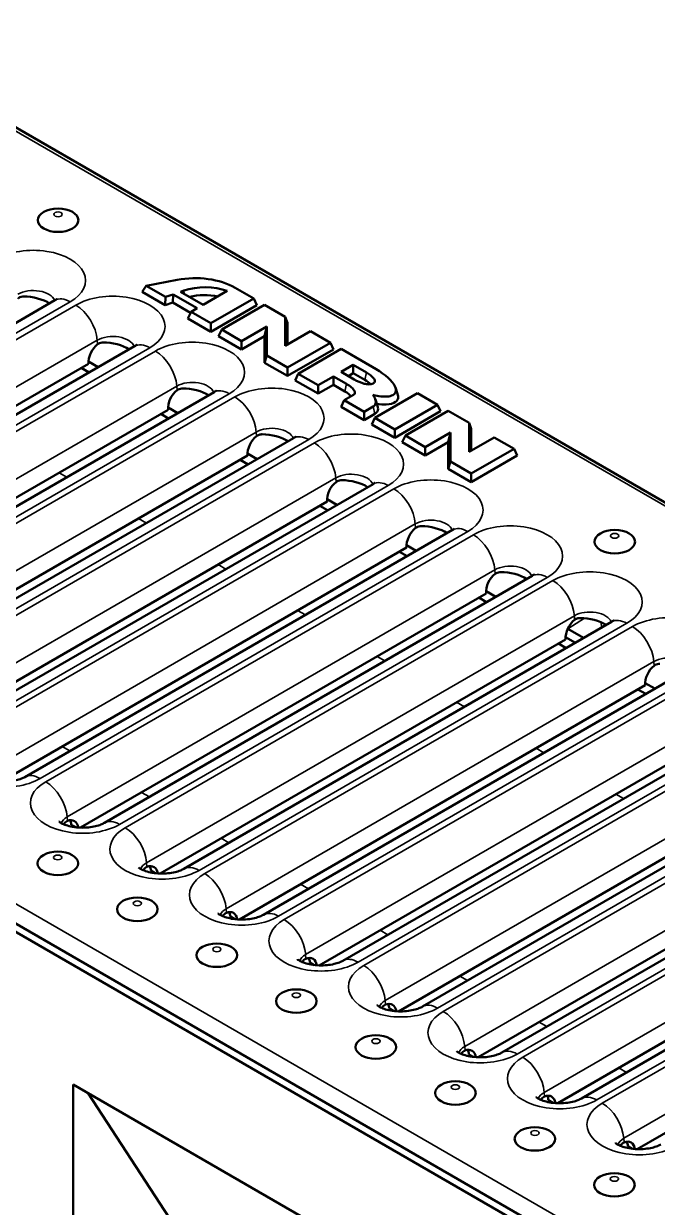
# Model space of a CAD drawing. Header units: millimetres. Extents: x 0 to 2181, y -65 to 1050.
# Drawn here: x 125.1 to 164.1, y 242.1 to 315 of the extents above; entities that cross this region are included whole.
import ezdxf

# ---------------------------------------------------------------- set-up
doc = ezdxf.new("R2010")
doc.units = ezdxf.units.MM
doc.header["$LTSCALE"] = 2.5
doc.layers.add('Sichtbar (ISO)', color=7, linetype='Continuous', lineweight=50)
doc.layers.add('Sichtbar schmal (ISO)', color=7, linetype='Continuous', lineweight=35)

msp = doc.modelspace()

# ---------------------------------------------------------------- linework, layer by layer
at = {"layer": 'Sichtbar (ISO)'}
for p, q in [((113.545, 314.953), (466.744, 111.033)), ((132.412, 298.439), (132.66, 298.813)), ((132.66, 298.813), (134.576, 299.182)), ((133.847, 298.128), (132.66, 298.813)), ((133.827, 297.622), (132.412, 298.439)), ((133.827, 297.622), (133.847, 298.128)), ((134.319, 298.291), (133.847, 298.128)), ((134.298, 297.785), (134.319, 298.291)), ((135.807, 297.432), (134.319, 298.291)), ((134.789, 298.454), (134.985, 298.522)), ((136.184, 297.649), (134.789, 298.454)), ((137.653, 298.497), (136.184, 297.649)), ((139.294, 298.03), (136.655, 296.507)), ((138.141, 298.696), (139.294, 298.03)), ((139.483, 297.622), (139.294, 298.03)), ((127.051, 297.922), (100.711, 282.715)), ((134.298, 297.785), (133.827, 297.622)), ((135.4, 297.149), (134.298, 297.785)), ((135.43, 297.214), (135.807, 297.432)), ((139.483, 297.622), (136.655, 295.989)), ((137.316, 296.125), (139.955, 297.649)), ((139.955, 297.649), (141.235, 296.91)), ((135.241, 296.806), (135.43, 297.214)), ((136.655, 295.989), (135.241, 296.806)), ((136.655, 296.507), (135.43, 297.214)), ((141.369, 296.534), (141.235, 296.91)), ((141.235, 296.91), (141.235, 295.122)), ((136.655, 295.989), (136.655, 296.507)), ((137.126, 295.717), (137.316, 296.125)), ((138.541, 295.418), (137.316, 296.125)), ((140.089, 296.312), (138.541, 295.418)), ((139.955, 295.717), (140.089, 296.312)), ((140.089, 294.524), (140.089, 296.312)), ((141.235, 295.122), (142.783, 296.016)), ((141.369, 296.534), (141.369, 295.199)), ((142.783, 296.016), (144.008, 295.309)), ((138.541, 294.901), (137.126, 295.717)), ((139.955, 295.717), (138.541, 294.901)), ((138.541, 294.901), (138.541, 295.418)), ((139.955, 294.084), (139.955, 295.717)), ((144.008, 295.309), (141.369, 293.785)), ((144.197, 294.901), (144.008, 295.309)), ((131.947, 295.095), (105.607, 279.888)), ((139.955, 294.084), (140.089, 294.524)), ((141.369, 293.785), (140.089, 294.524)), ((144.197, 294.901), (141.369, 293.268)), ((142.03, 293.404), (144.669, 294.927)), ((144.669, 294.927), (146.837, 293.676)), ((129.115, 294.014), (104.144, 279.597)), ((129.15, 293.48), (128.67, 293.757)), ((129.716, 293.807), (129.115, 294.154)), ((141.369, 293.268), (139.955, 294.084)), ((141.369, 293.268), (141.369, 293.785)), ((144.668, 293.512), (145.423, 293.948)), ((145.423, 293.431), (145.423, 293.948)), ((145.423, 293.948), (146.225, 293.486)), ((141.84, 292.995), (142.03, 293.404)), ((143.255, 292.179), (141.84, 292.995)), ((143.255, 292.697), (142.03, 293.404)), ((144.197, 293.241), (143.255, 292.697)), ((144.999, 292.778), (144.197, 293.241)), ((144.197, 292.723), (144.197, 293.241)), ((145.47, 293.05), (144.668, 293.512)), ((145.423, 293.431), (145.116, 293.254)), ((146.13, 293.023), (145.423, 293.431)), ((136.844, 292.268), (110.504, 277.061)), ((144.197, 292.723), (143.255, 292.179)), ((143.255, 292.179), (143.255, 292.697)), ((144.905, 292.315), (144.197, 292.723)), ((146.744, 290.682), (149.383, 292.206)), ((148.019, 292.55), (148.151, 292.156)), ((149.383, 292.206), (150.608, 291.498)), ((144.669, 291.362), (144.858, 291.771)), ((144.858, 291.771), (145.424, 292.097)), ((146.083, 291.064), (144.858, 291.771)), ((146.781, 291.821), (146.912, 291.427)), ((150.608, 291.498), (147.969, 289.975)), ((150.797, 291.09), (150.608, 291.498)), ((134.012, 291.187), (109.041, 276.77)), ((134.047, 290.653), (133.567, 290.93)), ((134.612, 290.98), (134.011, 291.327)), ((146.083, 290.546), (144.669, 291.362)), ((146.648, 291.39), (146.083, 291.064)), ((146.083, 290.546), (146.083, 291.064)), ((146.743, 290.927), (146.083, 290.546)), ((150.797, 291.09), (147.969, 289.457)), ((148.63, 289.593), (151.269, 291.117)), ((151.269, 291.117), (152.549, 290.378)), ((71.731, 290.09), (424.93, 86.17)), ((146.555, 290.274), (146.744, 290.682)), ((147.969, 289.457), (146.555, 290.274)), ((147.969, 289.975), (146.744, 290.682)), ((152.683, 290.002), (152.549, 290.378)), ((152.549, 290.378), (152.549, 288.59)), ((152.683, 290.002), (152.683, 288.667)), ((71.248, 289.865), (424.801, 85.741)), ((141.741, 289.441), (115.401, 274.234)), ((147.969, 289.457), (147.969, 289.975)), ((148.44, 289.185), (148.63, 289.593)), ((149.854, 288.886), (148.63, 289.593)), ((151.403, 289.78), (149.854, 288.886)), ((151.269, 289.185), (151.403, 289.78)), ((151.403, 287.992), (151.403, 289.78)), ((152.549, 288.59), (154.097, 289.484)), ((154.097, 289.484), (155.322, 288.777)), ((149.854, 288.369), (148.44, 289.185)), ((151.269, 289.185), (149.854, 288.369)), ((149.854, 288.369), (149.854, 288.886)), ((151.269, 287.552), (151.269, 289.185)), ((155.322, 288.777), (152.683, 287.253)), ((155.511, 288.369), (155.322, 288.777)), ((138.909, 288.36), (113.937, 273.943)), ((138.944, 287.826), (138.464, 288.103)), ((139.509, 288.152), (138.908, 288.5)), ((151.269, 287.552), (151.403, 287.992)), ((152.683, 287.253), (151.403, 287.992)), ((155.511, 288.369), (152.683, 286.736)), ((152.683, 286.736), (151.269, 287.552)), ((152.683, 286.736), (152.683, 287.253)), ((146.637, 286.614), (120.298, 271.406)), ((144.406, 285.325), (143.805, 285.672)), ((143.806, 285.533), (118.834, 271.116)), ((143.841, 284.999), (143.361, 285.276)), ((151.534, 283.787), (125.194, 268.579)), ((149.303, 282.498), (148.701, 282.845)), ((148.702, 282.706), (123.731, 268.288)), ((148.737, 282.172), (148.257, 282.449)), ((156.431, 280.959), (130.091, 265.752)), ((153.599, 279.879), (128.627, 265.461)), ((154.199, 279.671), (153.598, 280.018)), ((153.634, 279.345), (153.154, 279.622)), ((161.328, 278.132), (134.988, 262.925)), ((159.602, 277.136), (158.635, 277.694)), ((158.496, 277.052), (133.524, 262.634)), ((159.096, 276.844), (158.495, 277.191)), ((158.531, 276.518), (158.051, 276.795)), ((166.224, 275.305), (139.884, 260.098)), ((163.392, 274.224), (138.421, 259.807)), ((163.993, 274.017), (163.392, 274.364)), ((163.427, 273.69), (162.947, 273.968)), ((171.121, 272.478), (144.781, 257.271)), ((168.289, 271.397), (143.318, 256.98)), ((176.018, 269.651), (149.678, 254.444)), ((173.186, 268.57), (148.214, 254.153)), ((180.914, 266.824), (154.575, 251.617)), ((128.327, 265.484), (128.055, 265.641)), ((178.083, 265.743), (153.111, 251.326)), ((185.811, 263.997), (159.471, 248.789)), ((133.223, 262.657), (132.952, 262.814)), ((182.979, 262.916), (158.008, 248.499)), ((138.12, 259.83), (137.849, 259.987)), ((187.876, 260.089), (162.904, 245.672)), ((143.017, 257.003), (142.745, 257.159)), ((147.913, 254.176), (147.642, 254.332)), ((152.81, 251.349), (152.539, 251.505)), ((128.17, 249.653), (367.879, 111.257)), ((128.17, 234.548), (128.17, 249.653)), ((129.066, 249.135), (134.108, 241.426)), ((157.707, 248.521), (157.435, 248.678)), ((162.604, 245.694), (162.332, 245.851))]:
    msp.add_line(p, q, dxfattribs=at)
for centre in [(127.242, 302.853), (161.519, 283.063), (127.224, 263.263), (132.121, 260.436), (137.017, 257.609), (141.914, 254.782), (146.811, 251.955), (151.708, 249.127), (156.604, 246.3), (161.501, 243.473)]:
    msp.add_ellipse(centre, major_axis=(1.25, 0), ratio=0.57735, dxfattribs=at)
for centre, major_axis, ratio, start_param, end_param in [((135.678, 297.274), (3.484, 0), 0.57735, 0.785398, 1.892547), ((136.284, 297.272), (2.525, 0), 0.57735, 0.997983, 2.111216), ((125.687, 297.573), (1.329, -0.278), 0.38606, 0.768439, 2.089253), ((136.284, 296.864), (-2.391, 0), 0.57735, 4.373642, 5.116277), ((129.823, 294.423), (0.427, 0.906), 0.625236, 0.858781, 2.30425), ((130.584, 294.746), (1.329, -0.278), 0.38606, 0.768439, 2.089253), ((134.719, 291.595), (0.427, 0.906), 0.625236, 0.858781, 2.30425), ((135.481, 291.919), (1.329, -0.278), 0.38606, 0.768439, 2.089253), ((139.616, 288.768), (0.427, 0.906), 0.625236, 0.858781, 2.30425), ((140.377, 289.092), (1.329, -0.278), 0.38606, 0.768439, 2.089253), ((144.513, 285.941), (0.427, 0.906), 0.625236, 0.858781, 2.30425), ((145.274, 286.265), (1.329, -0.278), 0.38606, 0.768439, 2.089253), ((149.409, 283.114), (0.427, 0.906), 0.625236, 0.858781, 2.30425), ((150.171, 283.437), (1.329, -0.278), 0.38606, 0.768439, 2.089253), ((154.306, 280.287), (0.427, 0.906), 0.625236, 0.858781, 2.30425), ((155.068, 280.61), (1.329, -0.278), 0.38606, 0.768439, 2.089253), ((159.964, 277.783), (1.329, -0.278), 0.38606, 0.768439, 2.089253), ((159.203, 277.46), (0.427, 0.906), 0.625236, 0.858781, 2.30425), ((159.327, 278.606), (-0.843, -0.793), 0.747447, 0.207158, 0.221435), ((164.1, 274.633), (0.427, 0.906), 0.625236, 0.858781, 2.30425), ((127.79, 264.978), (-0.427, -0.906), 0.625236, 2.404136, 3.749718), ((127.348, 265.233), (0.427, 0.906), 0.625236, 5.445842, 5.813139), ((132.686, 262.151), (-0.427, -0.906), 0.625236, 2.404136, 3.749718), ((132.245, 262.405), (0.427, 0.906), 0.625236, 5.445842, 5.813139), ((137.583, 259.323), (-0.427, -0.906), 0.625236, 2.404136, 3.749718), ((137.142, 259.578), (0.427, 0.906), 0.625236, 5.445842, 5.813139), ((142.48, 256.496), (-0.427, -0.906), 0.625236, 2.404136, 3.749718), ((142.038, 256.751), (0.427, 0.906), 0.625236, 5.445842, 5.813139), ((147.376, 253.669), (-0.427, -0.906), 0.625236, 2.404136, 3.749718), ((146.935, 253.924), (0.427, 0.906), 0.625236, 5.445842, 5.813139), ((152.273, 250.842), (-0.427, -0.906), 0.625236, 2.404136, 3.749718), ((151.832, 251.097), (0.427, 0.906), 0.625236, 5.445842, 5.813139), ((157.17, 248.015), (-0.427, -0.906), 0.625236, 2.404136, 3.749718), ((156.728, 248.27), (0.427, 0.906), 0.625236, 5.445842, 5.813139), ((162.067, 245.188), (-0.427, -0.906), 0.625236, 2.404136, 3.749718), ((161.625, 245.443), (0.427, 0.906), 0.625236, 5.445842, 5.813139)]:
    msp.add_ellipse(centre, major_axis=major_axis, ratio=ratio, start_param=start_param, end_param=end_param, dxfattribs=at)
for points, knots in [([(124.776, 298.044), (124.781, 298.048), (124.786, 298.051), (124.796, 298.058), (124.801, 298.062), (124.816, 298.071), (124.825, 298.077), (124.854, 298.093), (124.874, 298.103), (124.948, 298.134), (125.005, 298.147), (125.083, 298.155), (125.102, 298.156), (125.122, 298.156)], [0, 0, 0, 0, 0.00408074, 0.00408074, 0.00866605, 0.00866605, 0.01635188, 0.01635188, 0.03189008, 0.03189008, 0.07280019, 0.07280019, 0.08630397, 0.08630397, 0.08630397, 0.08630397]), ([(127.175, 298.01), (127.175, 298.01), (127.175, 298.01), (127.175, 298.01), (127.165, 298), (127.124, 297.968), (127.092, 297.946), (127.051, 297.922)], [5.9925471, 5.9925471, 5.9925471, 5.9925471, 5.9937874, 5.9937874, 6.1384863, 6.1384863, 6.2831853, 6.2831853, 6.2831853, 6.2831853]), ([(129.673, 295.217), (129.678, 295.221), (129.682, 295.224), (129.693, 295.231), (129.698, 295.235), (129.713, 295.244), (129.722, 295.25), (129.751, 295.266), (129.771, 295.276), (129.845, 295.306), (129.902, 295.32), (129.98, 295.328), (129.999, 295.329), (130.019, 295.329)], [0, 0, 0, 0, 0.00408074, 0.00408074, 0.00866605, 0.00866605, 0.01635188, 0.01635188, 0.03189008, 0.03189008, 0.07280019, 0.07280019, 0.08630397, 0.08630397, 0.08630397, 0.08630397]), ([(132.071, 295.183), (132.071, 295.183), (132.071, 295.183), (132.071, 295.183), (132.062, 295.173), (132.021, 295.141), (131.989, 295.119), (131.947, 295.095)], [5.9925471, 5.9925471, 5.9925471, 5.9925471, 5.9937874, 5.9937874, 6.1384863, 6.1384863, 6.2831853, 6.2831853, 6.2831853, 6.2831853]), ([(146.837, 293.676), (147.396, 293.353), (147.825, 292.961), (147.979, 292.646), (148.095, 292.408), (148.055, 292.223), (147.908, 292.119), (147.763, 292.017), (147.495, 291.972), (147.113, 292.011), (146.965, 292.027), (146.803, 292.056), (146.633, 292.095)], [1.570796, 1.570796, 1.570796, 1.570796, 2.437211, 2.437211, 2.437211, 3.093205, 3.093205, 3.093205, 3.742069, 3.742069, 3.742069, 3.994272, 3.994272, 3.994272, 3.994272]), ([(146.225, 293.486), (146.42, 293.373), (146.662, 293.179), (146.77, 292.954), (146.717, 292.844), (146.581, 292.765), (146.391, 292.735), (146.001, 292.797), (145.665, 292.937), (145.47, 293.05)], [-1.570796, -1.570796, -1.570796, -1.570796, -0.785398, -0.392699, 0, 0, 0.392699, 0.785398, 1.570796, 1.570796, 1.570796, 1.570796]), ([(134.57, 292.39), (134.574, 292.393), (134.579, 292.397), (134.589, 292.404), (134.595, 292.408), (134.609, 292.417), (134.619, 292.423), (134.648, 292.439), (134.668, 292.449), (134.742, 292.479), (134.798, 292.493), (134.876, 292.501), (134.896, 292.502), (134.915, 292.502)], [0, 0, 0, 0, 0.00408074, 0.00408074, 0.00866605, 0.00866605, 0.01635188, 0.01635188, 0.03189008, 0.03189008, 0.07280019, 0.07280019, 0.08630397, 0.08630397, 0.08630397, 0.08630397]), ([(136.968, 292.356), (136.968, 292.356), (136.968, 292.356), (136.968, 292.356), (136.958, 292.346), (136.917, 292.314), (136.886, 292.292), (136.844, 292.268)], [5.9925471, 5.9925471, 5.9925471, 5.9925471, 5.9937874, 5.9937874, 6.1384863, 6.1384863, 6.2831853, 6.2831853, 6.2831853, 6.2831853]), ([(145.424, 292.097), (145.53, 292.159), (145.535, 292.252), (145.491, 292.342), (145.425, 292.481), (145.237, 292.641), (144.999, 292.778)], [-3.141593, -3.141593, -3.141593, -3.141593, -2.525932, -2.525932, -2.525932, -1.570796, -1.570796, -1.570796, -1.570796]), ([(146.633, 292.095), (146.807, 291.853), (146.846, 291.642), (146.771, 291.509), (146.744, 291.46), (146.702, 291.421), (146.648, 291.39)], [2.3194592, 2.3194592, 2.3194592, 2.3194592, 2.9190997, 2.9190997, 2.9190997, 3.1415927, 3.1415927, 3.1415927, 3.1415927]), ([(148.149, 292.157), (148.181, 292.063), (148.2, 291.872), (148.024, 291.61), (147.559, 291.485), (147.08, 291.522), (146.869, 291.557)], [2.52825, 2.52825, 2.52825, 2.52825, 2.782534, 3.085469, 3.53987, 3.855024, 3.855024, 3.855024, 3.855024]), ([(146.912, 291.427), (146.934, 291.363), (146.969, 291.156), (146.872, 291.002), (146.743, 290.927)], [2.5603266, 2.5603266, 2.5603266, 2.5603266, 2.7305259, 3.1415927, 3.1415927, 3.1415927, 3.1415927]), ([(139.466, 289.563), (139.471, 289.566), (139.476, 289.57), (139.486, 289.577), (139.491, 289.58), (139.506, 289.59), (139.516, 289.596), (139.544, 289.612), (139.564, 289.621), (139.638, 289.652), (139.695, 289.666), (139.773, 289.674), (139.793, 289.675), (139.812, 289.675)], [0, 0, 0, 0, 0.00408074, 0.00408074, 0.00866605, 0.00866605, 0.01635188, 0.01635188, 0.03189008, 0.03189008, 0.07280019, 0.07280019, 0.08630397, 0.08630397, 0.08630397, 0.08630397]), ([(141.865, 289.529), (141.865, 289.529), (141.865, 289.529), (141.865, 289.529), (141.855, 289.519), (141.814, 289.487), (141.783, 289.465), (141.741, 289.441)], [5.9925471, 5.9925471, 5.9925471, 5.9925471, 5.9937874, 5.9937874, 6.1384863, 6.1384863, 6.2831853, 6.2831853, 6.2831853, 6.2831853]), ([(144.363, 286.736), (144.368, 286.739), (144.372, 286.743), (144.383, 286.75), (144.388, 286.753), (144.403, 286.763), (144.412, 286.768), (144.441, 286.785), (144.461, 286.794), (144.535, 286.825), (144.592, 286.839), (144.67, 286.847), (144.689, 286.848), (144.709, 286.848)], [0, 0, 0, 0, 0.00408074, 0.00408074, 0.00866605, 0.00866605, 0.01635188, 0.01635188, 0.03189008, 0.03189008, 0.07280019, 0.07280019, 0.08630397, 0.08630397, 0.08630397, 0.08630397]), ([(146.762, 286.702), (146.762, 286.702), (146.762, 286.702), (146.761, 286.702), (146.752, 286.692), (146.711, 286.66), (146.679, 286.638), (146.637, 286.614)], [5.9925471, 5.9925471, 5.9925471, 5.9925471, 5.9937874, 5.9937874, 6.1384863, 6.1384863, 6.2831853, 6.2831853, 6.2831853, 6.2831853]), ([(149.26, 283.909), (149.264, 283.912), (149.269, 283.915), (149.279, 283.923), (149.285, 283.926), (149.3, 283.936), (149.309, 283.941), (149.338, 283.958), (149.358, 283.967), (149.432, 283.998), (149.489, 284.012), (149.566, 284.02), (149.586, 284.021), (149.606, 284.021)], [0, 0, 0, 0, 0.00408074, 0.00408074, 0.00866605, 0.00866605, 0.01635188, 0.01635188, 0.03189008, 0.03189008, 0.07280019, 0.07280019, 0.08630397, 0.08630397, 0.08630397, 0.08630397]), ([(151.658, 283.875), (151.658, 283.875), (151.658, 283.875), (151.658, 283.874), (151.649, 283.864), (151.607, 283.833), (151.576, 283.811), (151.534, 283.787)], [5.9925471, 5.9925471, 5.9925471, 5.9925471, 5.9937874, 5.9937874, 6.1384863, 6.1384863, 6.2831853, 6.2831853, 6.2831853, 6.2831853]), ([(154.156, 281.081), (154.161, 281.085), (154.166, 281.088), (154.176, 281.095), (154.182, 281.099), (154.196, 281.109), (154.206, 281.114), (154.235, 281.13), (154.254, 281.14), (154.329, 281.171), (154.385, 281.185), (154.463, 281.192), (154.483, 281.193), (154.502, 281.194)], [0, 0, 0, 0, 0.00408074, 0.00408074, 0.00866605, 0.00866605, 0.01635188, 0.01635188, 0.03189008, 0.03189008, 0.07280019, 0.07280019, 0.08630397, 0.08630397, 0.08630397, 0.08630397]), ([(156.555, 281.047), (156.555, 281.047), (156.555, 281.047), (156.555, 281.047), (156.545, 281.037), (156.504, 281.005), (156.473, 280.984), (156.431, 280.959)], [5.9925471, 5.9925471, 5.9925471, 5.9925471, 5.9937874, 5.9937874, 6.1384863, 6.1384863, 6.2831853, 6.2831853, 6.2831853, 6.2831853]), ([(159.053, 278.254), (159.058, 278.258), (159.063, 278.261), (159.073, 278.268), (159.078, 278.272), (159.093, 278.281), (159.102, 278.287), (159.131, 278.303), (159.151, 278.313), (159.225, 278.344), (159.282, 278.358), (159.36, 278.365), (159.379, 278.366), (159.399, 278.367)], [0, 0, 0, 0, 0.00408074, 0.00408074, 0.00866605, 0.00866605, 0.01635188, 0.01635188, 0.03189008, 0.03189008, 0.07280019, 0.07280019, 0.08630397, 0.08630397, 0.08630397, 0.08630397]), ([(161.452, 278.22), (161.452, 278.22), (161.452, 278.22), (161.452, 278.22), (161.442, 278.21), (161.401, 278.178), (161.369, 278.157), (161.328, 278.132)], [5.9925471, 5.9925471, 5.9925471, 5.9925471, 5.9937874, 5.9937874, 6.1384863, 6.1384863, 6.2831853, 6.2831853, 6.2831853, 6.2831853]), ([(163.95, 275.427), (163.955, 275.431), (163.959, 275.434), (163.97, 275.441), (163.975, 275.445), (163.99, 275.454), (163.999, 275.46), (164.028, 275.476), (164.048, 275.486), (164.122, 275.517), (164.179, 275.53), (164.257, 275.538), (164.276, 275.539), (164.296, 275.539)], [0, 0, 0, 0, 0.00408074, 0.00408074, 0.00866605, 0.00866605, 0.01635188, 0.01635188, 0.03189008, 0.03189008, 0.07280019, 0.07280019, 0.08630397, 0.08630397, 0.08630397, 0.08630397]), ([(125.194, 268.579), (125.14, 268.548), (125.067, 268.512), (124.885, 268.441), (124.773, 268.405), (124.516, 268.344), (124.369, 268.319), (124.056, 268.288), (123.888, 268.283), (123.556, 268.295), (123.392, 268.312), (123.092, 268.365), (122.956, 268.4), (122.729, 268.476), (122.636, 268.516), (122.5, 268.588), (122.453, 268.619), (122.404, 268.657), (122.394, 268.667), (122.394, 268.667)], [0, 0, 0, 0, 0.189046, 0.189046, 0.393778, 0.393778, 0.61517, 0.61517, 0.847919, 0.847919, 1.083014, 1.083014, 1.310252, 1.310252, 1.521235, 1.521235, 1.713942, 1.713942, 1.861435, 1.861435, 1.861435, 1.861435]), ([(130.091, 265.752), (130.036, 265.721), (129.964, 265.685), (129.782, 265.614), (129.67, 265.578), (129.413, 265.517), (129.266, 265.492), (128.952, 265.461), (128.785, 265.456), (128.453, 265.468), (128.289, 265.485), (127.989, 265.538), (127.853, 265.573), (127.626, 265.649), (127.533, 265.689), (127.397, 265.761), (127.35, 265.792), (127.301, 265.83), (127.291, 265.84), (127.291, 265.84)], [0, 0, 0, 0, 0.189046, 0.189046, 0.393778, 0.393778, 0.61517, 0.61517, 0.847919, 0.847919, 1.083014, 1.083014, 1.310252, 1.310252, 1.521235, 1.521235, 1.713942, 1.713942, 1.861435, 1.861435, 1.861435, 1.861435]), ([(127.585, 265.669), (127.601, 265.694), (127.618, 265.718), (127.671, 265.78), (127.71, 265.814), (127.762, 265.847), (127.772, 265.853), (127.788, 265.861), (127.793, 265.864), (127.802, 265.868), (127.805, 265.869), (127.811, 265.872), (127.814, 265.873), (127.817, 265.874)], [0.0078644, 0.0078644, 0.0078644, 0.0078644, 0.02938975, 0.02938975, 0.06890596, 0.06890596, 0.07769372, 0.07769372, 0.08251673, 0.08251673, 0.08509365, 0.08509365, 0.08756849, 0.08756849, 0.08756849, 0.08756849]), ([(132.482, 262.842), (132.497, 262.867), (132.515, 262.891), (132.567, 262.953), (132.606, 262.987), (132.659, 263.02), (132.669, 263.026), (132.684, 263.034), (132.69, 263.037), (132.699, 263.041), (132.702, 263.042), (132.708, 263.045), (132.71, 263.046), (132.713, 263.047)], [0.0078644, 0.0078644, 0.0078644, 0.0078644, 0.02938975, 0.02938975, 0.06890596, 0.06890596, 0.07769372, 0.07769372, 0.08251673, 0.08251673, 0.08509365, 0.08509365, 0.08756849, 0.08756849, 0.08756849, 0.08756849]), ([(134.988, 262.925), (134.933, 262.893), (134.86, 262.858), (134.678, 262.786), (134.567, 262.751), (134.31, 262.69), (134.163, 262.665), (133.849, 262.634), (133.681, 262.629), (133.35, 262.641), (133.186, 262.658), (132.886, 262.711), (132.749, 262.746), (132.523, 262.822), (132.43, 262.862), (132.293, 262.934), (132.246, 262.965), (132.197, 263.003), (132.188, 263.013), (132.188, 263.013)], [0, 0, 0, 0, 0.189046, 0.189046, 0.393778, 0.393778, 0.61517, 0.61517, 0.847919, 0.847919, 1.083014, 1.083014, 1.310252, 1.310252, 1.521235, 1.521235, 1.713942, 1.713942, 1.861435, 1.861435, 1.861435, 1.861435]), ([(139.884, 260.098), (139.83, 260.066), (139.757, 260.031), (139.575, 259.959), (139.463, 259.924), (139.206, 259.863), (139.059, 259.838), (138.746, 259.807), (138.578, 259.801), (138.247, 259.813), (138.082, 259.831), (137.782, 259.884), (137.646, 259.919), (137.419, 259.995), (137.327, 260.035), (137.19, 260.106), (137.143, 260.138), (137.094, 260.176), (137.084, 260.186), (137.084, 260.186)], [0, 0, 0, 0, 0.189046, 0.189046, 0.393778, 0.393778, 0.61517, 0.61517, 0.847919, 0.847919, 1.083014, 1.083014, 1.310252, 1.310252, 1.521235, 1.521235, 1.713942, 1.713942, 1.861435, 1.861435, 1.861435, 1.861435]), ([(137.379, 260.015), (137.394, 260.04), (137.411, 260.064), (137.464, 260.126), (137.503, 260.16), (137.556, 260.193), (137.566, 260.199), (137.581, 260.207), (137.587, 260.209), (137.595, 260.213), (137.598, 260.215), (137.604, 260.217), (137.607, 260.219), (137.61, 260.22)], [0.0078644, 0.0078644, 0.0078644, 0.0078644, 0.02938975, 0.02938975, 0.06890596, 0.06890596, 0.07769372, 0.07769372, 0.08251673, 0.08251673, 0.08509365, 0.08509365, 0.08756849, 0.08756849, 0.08756849, 0.08756849]), ([(144.781, 257.271), (144.726, 257.239), (144.654, 257.204), (144.472, 257.132), (144.36, 257.097), (144.103, 257.036), (143.956, 257.011), (143.642, 256.98), (143.475, 256.974), (143.143, 256.986), (142.979, 257.004), (142.679, 257.057), (142.543, 257.092), (142.316, 257.168), (142.223, 257.208), (142.087, 257.279), (142.04, 257.311), (141.991, 257.349), (141.981, 257.359), (141.981, 257.359)], [0, 0, 0, 0, 0.189046, 0.189046, 0.393778, 0.393778, 0.61517, 0.61517, 0.847919, 0.847919, 1.083014, 1.083014, 1.310252, 1.310252, 1.521235, 1.521235, 1.713942, 1.713942, 1.861435, 1.861435, 1.861435, 1.861435]), ([(142.275, 257.187), (142.291, 257.213), (142.308, 257.236), (142.361, 257.299), (142.4, 257.333), (142.453, 257.366), (142.462, 257.371), (142.478, 257.38), (142.483, 257.382), (142.492, 257.386), (142.495, 257.388), (142.501, 257.39), (142.504, 257.392), (142.507, 257.393)], [0.0078644, 0.0078644, 0.0078644, 0.0078644, 0.02938975, 0.02938975, 0.06890596, 0.06890596, 0.07769372, 0.07769372, 0.08251673, 0.08251673, 0.08509365, 0.08509365, 0.08756849, 0.08756849, 0.08756849, 0.08756849]), ([(149.678, 254.444), (149.623, 254.412), (149.55, 254.376), (149.368, 254.305), (149.257, 254.27), (149, 254.208), (148.853, 254.184), (148.539, 254.152), (148.372, 254.147), (148.04, 254.159), (147.876, 254.177), (147.576, 254.23), (147.439, 254.265), (147.213, 254.341), (147.12, 254.381), (146.984, 254.452), (146.936, 254.484), (146.888, 254.521), (146.878, 254.532), (146.878, 254.532)], [0, 0, 0, 0, 0.189046, 0.189046, 0.393778, 0.393778, 0.61517, 0.61517, 0.847919, 0.847919, 1.083014, 1.083014, 1.310252, 1.310252, 1.521235, 1.521235, 1.713942, 1.713942, 1.861435, 1.861435, 1.861435, 1.861435]), ([(147.172, 254.36), (147.188, 254.386), (147.205, 254.409), (147.257, 254.472), (147.296, 254.506), (147.349, 254.539), (147.359, 254.544), (147.375, 254.552), (147.38, 254.555), (147.389, 254.559), (147.392, 254.561), (147.398, 254.563), (147.401, 254.565), (147.404, 254.566)], [0.0078644, 0.0078644, 0.0078644, 0.0078644, 0.02938975, 0.02938975, 0.06890596, 0.06890596, 0.07769372, 0.07769372, 0.08251673, 0.08251673, 0.08509365, 0.08509365, 0.08756849, 0.08756849, 0.08756849, 0.08756849]), ([(154.575, 251.617), (154.52, 251.585), (154.447, 251.549), (154.265, 251.478), (154.153, 251.443), (153.897, 251.381), (153.75, 251.357), (153.436, 251.325), (153.268, 251.32), (152.937, 251.332), (152.772, 251.35), (152.473, 251.403), (152.336, 251.438), (152.11, 251.513), (152.017, 251.554), (151.88, 251.625), (151.833, 251.657), (151.784, 251.694), (151.774, 251.705), (151.774, 251.705)], [0, 0, 0, 0, 0.189046, 0.189046, 0.393778, 0.393778, 0.61517, 0.61517, 0.847919, 0.847919, 1.083014, 1.083014, 1.310252, 1.310252, 1.521235, 1.521235, 1.713942, 1.713942, 1.861435, 1.861435, 1.861435, 1.861435]), ([(152.069, 251.533), (152.084, 251.558), (152.101, 251.582), (152.154, 251.645), (152.193, 251.679), (152.246, 251.712), (152.256, 251.717), (152.271, 251.725), (152.277, 251.728), (152.285, 251.732), (152.288, 251.733), (152.294, 251.736), (152.297, 251.737), (152.3, 251.739)], [0.0078644, 0.0078644, 0.0078644, 0.0078644, 0.02938975, 0.02938975, 0.06890596, 0.06890596, 0.07769372, 0.07769372, 0.08251673, 0.08251673, 0.08509365, 0.08509365, 0.08756849, 0.08756849, 0.08756849, 0.08756849]), ([(159.471, 248.789), (159.417, 248.758), (159.344, 248.722), (159.162, 248.651), (159.05, 248.615), (158.793, 248.554), (158.646, 248.529), (158.333, 248.498), (158.165, 248.493), (157.833, 248.505), (157.669, 248.522), (157.369, 248.576), (157.233, 248.611), (157.006, 248.686), (156.913, 248.727), (156.777, 248.798), (156.73, 248.83), (156.681, 248.867), (156.671, 248.877), (156.671, 248.877)], [0, 0, 0, 0, 0.189046, 0.189046, 0.393778, 0.393778, 0.61517, 0.61517, 0.847919, 0.847919, 1.083014, 1.083014, 1.310252, 1.310252, 1.521235, 1.521235, 1.713942, 1.713942, 1.861435, 1.861435, 1.861435, 1.861435]), ([(156.965, 248.706), (156.981, 248.731), (156.998, 248.755), (157.051, 248.818), (157.09, 248.852), (157.143, 248.884), (157.153, 248.89), (157.168, 248.898), (157.174, 248.901), (157.182, 248.905), (157.185, 248.906), (157.191, 248.909), (157.194, 248.91), (157.197, 248.911)], [0.0078644, 0.0078644, 0.0078644, 0.0078644, 0.02938975, 0.02938975, 0.06890596, 0.06890596, 0.07769372, 0.07769372, 0.08251673, 0.08251673, 0.08509365, 0.08509365, 0.08756849, 0.08756849, 0.08756849, 0.08756849]), ([(164.368, 245.962), (164.313, 245.931), (164.241, 245.895), (164.059, 245.824), (163.947, 245.788), (163.69, 245.727), (163.543, 245.702), (163.229, 245.671), (163.062, 245.666), (162.73, 245.678), (162.566, 245.695), (162.266, 245.748), (162.13, 245.783), (161.903, 245.859), (161.81, 245.899), (161.674, 245.971), (161.627, 246.002), (161.578, 246.04), (161.568, 246.05), (161.568, 246.05)], [0, 0, 0, 0, 0.189046, 0.189046, 0.393778, 0.393778, 0.61517, 0.61517, 0.847919, 0.847919, 1.083014, 1.083014, 1.310252, 1.310252, 1.521235, 1.521235, 1.713942, 1.713942, 1.861435, 1.861435, 1.861435, 1.861435]), ([(161.862, 245.879), (161.878, 245.904), (161.895, 245.928), (161.948, 245.99), (161.987, 246.024), (162.039, 246.057), (162.049, 246.063), (162.065, 246.071), (162.07, 246.074), (162.079, 246.078), (162.082, 246.079), (162.088, 246.082), (162.091, 246.083), (162.094, 246.084)], [0.0078644, 0.0078644, 0.0078644, 0.0078644, 0.02938975, 0.02938975, 0.06890596, 0.06890596, 0.07769372, 0.07769372, 0.08251673, 0.08251673, 0.08509365, 0.08509365, 0.08756849, 0.08756849, 0.08756849, 0.08756849])]:
    msp.add_open_spline(points, degree=3, knots=knots, dxfattribs=at)
for points in [[(146.488, 292.756), (146.402, 292.844), (146.276, 292.938), (146.13, 293.023)], [(145.289, 292.019), (145.204, 292.115), (145.066, 292.222), (144.905, 292.315)]]:
    msp.add_open_spline(points, degree=3, dxfattribs=at)
at = {"layer": 'Sichtbar schmal (ISO)'}
for p, q in [((466.432, 111.002), (113.232, 314.922)), ((135.014, 298.324), (134.985, 298.522)), ((101.648, 282.622), (127.988, 297.829)), ((128.334, 297.629), (101.994, 282.422)), ((103.315, 280.263), (129.654, 295.47)), ((129.654, 295.47), (129.673, 295.217)), ((106.545, 279.795), (132.884, 295.002)), ((133.231, 294.802), (106.891, 279.595)), ((146.13, 293.023), (146.225, 293.486)), ((108.211, 277.436), (134.551, 292.643)), ((134.551, 292.643), (134.57, 292.39)), ((144.905, 292.315), (144.999, 292.778)), ((111.441, 276.968), (137.781, 292.175)), ((138.127, 291.975), (111.788, 276.768)), ((72.043, 291.141), (425.243, 87.221)), ((146.743, 290.927), (146.648, 291.39)), ((113.108, 274.608), (139.448, 289.816)), ((116.338, 274.141), (142.678, 289.348)), ((139.448, 289.816), (139.466, 289.563)), ((143.024, 289.148), (116.684, 273.941)), ((127.303, 287.313), (127.783, 287.036)), ((118.005, 271.781), (144.345, 286.989)), ((121.235, 271.314), (147.575, 286.521)), ((144.345, 286.989), (144.363, 286.736)), ((147.921, 286.321), (121.581, 271.114)), ((132.199, 284.486), (132.679, 284.209)), ((122.902, 268.954), (149.241, 284.161)), ((126.132, 268.486), (152.471, 283.694)), ((152.818, 283.494), (126.478, 268.287)), ((149.241, 284.161), (149.26, 283.909)), ((127.798, 266.127), (154.138, 281.334)), ((137.096, 281.659), (137.576, 281.382)), ((154.138, 281.334), (154.156, 281.081)), ((131.028, 265.659), (157.368, 280.867)), ((157.714, 280.667), (131.375, 265.459)), ((132.695, 263.3), (159.035, 278.507)), ((141.993, 278.832), (142.473, 278.555)), ((159.652, 278.357), (158.635, 277.694)), ((159.035, 278.507), (159.053, 278.254)), ((135.925, 262.832), (162.265, 278.039)), ((162.611, 277.84), (136.271, 262.632)), ((160.708, 277.775), (160.683, 278.106)), ((137.592, 260.473), (163.931, 275.68)), ((146.889, 276.005), (147.369, 275.728)), ((163.931, 275.68), (163.95, 275.427)), ((140.822, 260.005), (167.161, 275.212)), ((167.508, 275.012), (141.168, 259.805)), ((142.488, 257.646), (168.828, 272.853)), ((151.786, 273.178), (152.266, 272.901)), ((145.718, 257.178), (172.058, 272.385)), ((172.404, 272.185), (146.065, 256.978)), ((127.489, 270.458), (127.969, 270.181)), ((156.683, 270.351), (157.163, 270.074)), ((147.385, 254.819), (173.725, 270.026)), ((150.615, 254.351), (176.955, 269.558)), ((177.301, 269.358), (150.961, 254.151)), ((132.386, 267.631), (132.866, 267.354)), ((161.58, 267.524), (162.06, 267.246)), ((152.282, 251.992), (178.622, 267.199)), ((155.512, 251.524), (181.852, 266.731)), ((127.798, 266.127), (127.817, 265.874)), ((182.198, 266.531), (155.858, 251.324)), ((137.283, 264.804), (137.762, 264.527)), ((157.179, 249.164), (183.518, 264.372)), ((160.409, 248.697), (186.748, 263.904)), ((132.695, 263.3), (132.713, 263.047)), ((187.095, 263.704), (160.755, 248.497)), ((142.179, 261.977), (142.659, 261.7)), ((162.075, 246.337), (188.415, 261.545)), ((137.592, 260.473), (137.61, 260.22)), ((147.076, 259.15), (147.556, 258.873)), ((142.488, 257.646), (142.507, 257.393)), ((151.973, 256.323), (152.453, 256.046)), ((147.385, 254.819), (147.404, 254.566)), ((156.869, 253.496), (157.349, 253.219)), ((152.282, 251.992), (152.3, 251.739)), ((161.766, 250.669), (162.246, 250.391)), ((157.179, 249.164), (157.197, 248.911)), ((162.075, 246.337), (162.094, 246.084))]:
    msp.add_line(p, q, dxfattribs=at)
for centre, major_axis in [((127.242, 303.217), (0.255, 0)), ((161.519, 283.427), (0.255, 0)), ((127.224, 263.627), (-0.255, 0)), ((132.121, 260.8), (-0.255, 0)), ((137.017, 257.972), (-0.255, 0)), ((141.914, 255.145), (-0.255, 0)), ((146.811, 252.318), (-0.255, 0)), ((151.708, 249.491), (-0.255, 0)), ((156.604, 246.664), (-0.255, 0)), ((161.501, 243.837), (-0.255, 0))]:
    msp.add_ellipse(centre, major_axis=major_axis, ratio=0.57735, dxfattribs=at)
for centre, major_axis, start_param, end_param in [((125.713, 299.143), (3.218, 0), 5.497787, 8.63938), ((125.713, 297.746), (1.35, 0), 0.214122, 2.356194), ((127.988, 296.299), (-0.937, 1.623), 5.497787, 6.283185), ((130.609, 296.316), (3.218, 0), 5.497787, 8.63938), ((128.334, 296.099), (0.937, -1.623), 0.872665, 2.356194), ((130.609, 294.919), (1.35, 0), 0.214122, 2.356194), ((132.884, 293.472), (-0.937, 1.623), 5.497787, 6.283185), ((135.506, 293.489), (3.218, 0), 5.497787, 8.63938), ((133.231, 293.272), (0.937, -1.623), 0.872665, 2.356194), ((135.506, 292.092), (1.35, 0), 0.214122, 2.356194), ((137.781, 290.645), (-0.937, 1.623), 5.497787, 6.283185), ((140.403, 290.662), (3.218, 0), 5.497787, 8.63938), ((138.127, 290.445), (0.937, -1.623), 0.872665, 2.356194), ((140.403, 289.264), (1.35, 0), 0.214122, 2.356194), ((142.678, 287.817), (-0.937, 1.623), 5.497787, 6.283185), ((145.299, 287.834), (3.218, 0), 5.497787, 8.63938), ((143.024, 287.618), (0.937, -1.623), 0.872665, 2.356194), ((145.299, 286.437), (1.35, 0), 0.214122, 2.356194), ((147.575, 284.99), (-0.937, 1.623), 5.497787, 6.283185), ((150.196, 285.007), (3.218, 0), 5.497787, 8.63938), ((147.921, 284.79), (0.937, -1.623), 0.872665, 2.356194), ((150.196, 283.61), (1.35, 0), 0.214122, 2.356194), ((152.471, 282.163), (-0.937, 1.623), 5.497787, 6.283185), ((155.093, 282.18), (3.218, 0), 5.497787, 8.63938), ((152.818, 281.963), (0.937, -1.623), 0.872665, 2.356194), ((155.093, 280.783), (1.35, 0), 0.214122, 2.356194), ((159.99, 279.353), (3.218, 0), 5.497787, 8.63938), ((157.368, 279.336), (-0.937, 1.623), 5.497787, 6.283185), ((157.714, 279.136), (0.937, -1.623), 0.872665, 2.356194), ((159.99, 277.956), (1.35, 0), 0.214122, 2.356194), ((164.886, 276.526), (3.218, 0), 5.497787, 8.63938), ((162.265, 276.509), (-0.937, 1.623), 5.497787, 6.283185), ((162.611, 276.309), (0.937, -1.623), 0.872665, 2.356194), ((164.886, 275.129), (1.35, 0), 0.214122, 2.356194), ((123.856, 269.8), (-3.218, 0), 5.497787, 8.63938), ((126.132, 266.956), (-0.937, 1.623), 5.497787, 6.283185), ((128.753, 266.973), (-3.218, 0), 5.497787, 8.63938), ((126.478, 266.756), (-0.937, 1.623), 4.014257, 5.497787), ((128.753, 265.576), (-1.35, 0), 5.497787, 6.068825), ((131.028, 264.129), (-0.937, 1.623), 5.497787, 6.283185), ((133.65, 264.146), (-3.218, 0), 5.497787, 8.63938), ((131.375, 263.929), (-0.937, 1.623), 4.014257, 5.497787), ((133.65, 262.749), (-1.35, 0), 5.497787, 6.068825), ((135.925, 261.302), (-0.937, 1.623), 5.497787, 6.283185), ((138.547, 261.319), (-3.218, 0), 5.497787, 8.63938), ((136.271, 261.102), (-0.937, 1.623), 4.014257, 5.497787), ((138.547, 259.922), (-1.35, 0), 5.497787, 6.068825), ((140.822, 258.475), (-0.937, 1.623), 5.497787, 6.283185), ((143.443, 258.492), (-3.218, 0), 5.497787, 8.63938), ((141.168, 258.275), (-0.937, 1.623), 4.014257, 5.497787), ((143.443, 257.095), (-1.35, 0), 5.497787, 6.068825), ((145.718, 255.648), (-0.937, 1.623), 5.497787, 6.283185), ((148.34, 255.664), (-3.218, 0), 5.497787, 8.63938), ((146.065, 255.448), (-0.937, 1.623), 4.014257, 5.497787), ((148.34, 254.267), (-1.35, 0), 5.497787, 6.068825), ((150.615, 252.82), (-0.937, 1.623), 5.497787, 6.283185), ((153.237, 252.837), (-3.218, 0), 5.497787, 8.63938), ((150.961, 252.62), (-0.937, 1.623), 4.014257, 5.497787), ((153.237, 251.44), (-1.35, 0), 5.497787, 6.068825), ((155.512, 249.993), (-0.937, 1.623), 5.497787, 6.283185), ((158.133, 250.01), (-3.218, 0), 5.497787, 8.63938), ((155.858, 249.793), (-0.937, 1.623), 4.014257, 5.497787), ((158.133, 248.613), (-1.35, 0), 5.497787, 6.068825), ((160.409, 247.166), (-0.937, 1.623), 5.497787, 6.283185), ((163.03, 247.183), (-3.218, 0), 5.497787, 8.63938), ((160.755, 246.966), (-0.937, 1.623), 4.014257, 5.497787), ((163.03, 245.786), (-1.35, 0), 5.497787, 6.068825)]:
    msp.add_ellipse(centre, major_axis=major_axis, ratio=0.57735, start_param=start_param, end_param=end_param, dxfattribs=at)

doc.saveas('drawing.dxf')
